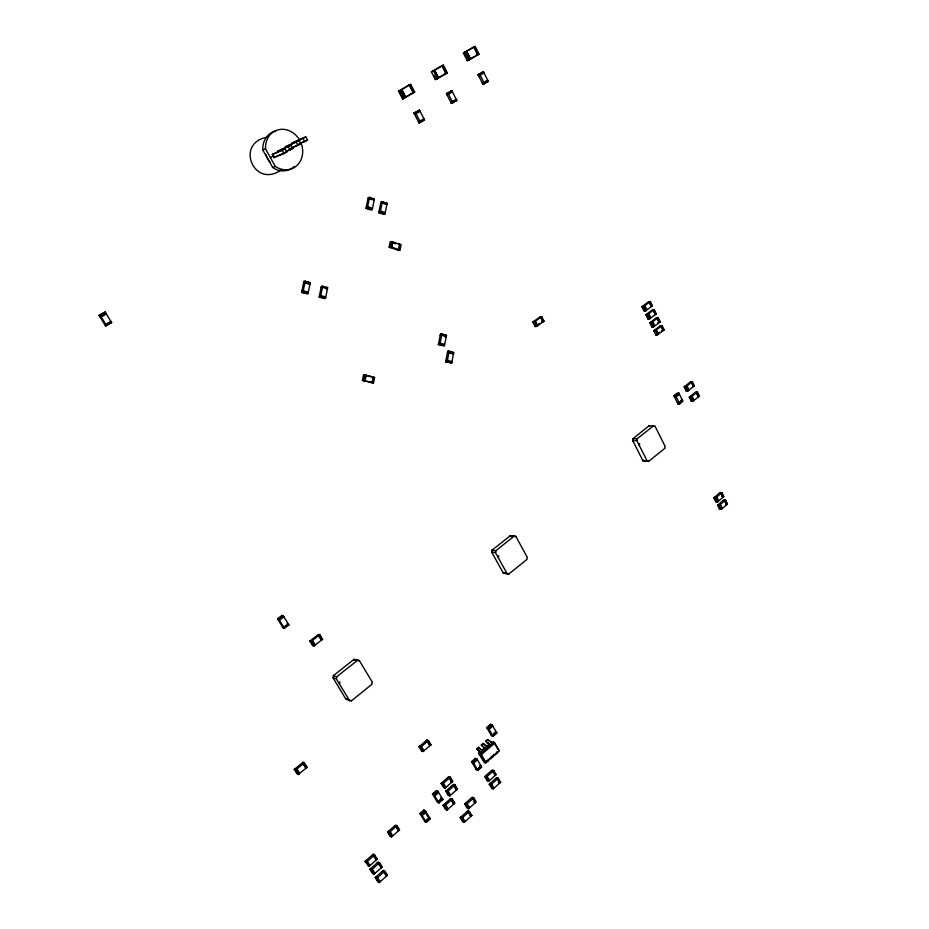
<?xml version="1.0" encoding="UTF-8"?>
<svg xmlns="http://www.w3.org/2000/svg" width="929" height="929" viewBox="0 0 929 929"><rect width="100%" height="100%" fill="white"/><g stroke="black" fill="none" stroke-linecap="round" stroke-linejoin="round"><path stroke-width="1.39" d="M504.691 572.752A1.812 1.533 -81.5 0 1 504.946 573.077L504.865 573.437A1.289 1.092 -81.5 0 0 503.39 573.17L491.615 552.035A1.301 1.103 -82.5 0 0 491.964 550.247L510.486 535.58A1.289 1.08 -83.8 0 0 511.972 535.928L511.937 536.312A1.8 1.521 -83.8 0 1 511.577 536.521M644.424 461.039L648.57 461.434L664.967 448.231A1.208 0.964 -88.9 0 1 665.222 446.594L654.957 426.063A1.219 0.975 -89.9 0 1 653.656 425.737L648.802 425.958L632.904 438.767A1.219 0.987 -89.2 0 1 632.649 440.416L643.042 460.958A1.219 0.975 -88.2 0 1 644.366 461.26L644.424 461.039A1.707 1.37 -88.2 0 0 643.704 460.343M445.688 361.718L447.72 351.313L449.218 351.174L453.758 352.486L451.726 362.902L445.688 361.718L451.726 362.902M447.186 361.602L449.218 351.174M447.046 361.706L450.46 362.682L451.622 362.589L451.982 361.59L447.441 360.301M453.34 353.798L448.8 352.486L453.34 353.798L453.526 352.823L447.72 351.313M438.407 344.531L440.451 334.092L441.937 333.929L446.501 335.276L444.457 345.704L438.407 344.531L444.457 345.704M439.893 344.38L441.937 333.929M442.97 345.855L443.226 344.554M362.426 380.356L363.506 374.968L364.9 374.863L374.573 377.488L373.504 382.864L362.426 380.356L373.504 382.864M389.123 247.23L390.18 241.935L391.608 241.598L401.107 244.687L400.051 249.971L398.611 250.296L389.123 247.23L390.552 246.893L400.051 249.971M363.82 380.263L364.9 374.863M390.552 246.893L391.608 241.598M364.876 380.6L365.956 375.2M391.585 247.323L392.804 241.981L391.736 247.288L390.308 247.613M372.146 382.551L373.214 377.174M398.704 249.622L399.76 244.339M372.239 209.617L374.387 198.969L369.545 197.32L368.151 197.738L365.991 208.398L370.834 210.024L372.239 209.617L367.385 207.991L365.991 208.398M378.788 212.683L380.925 202.081L382.342 201.674L387.138 203.3L385.001 213.902L383.584 214.297L378.788 212.683L380.205 212.288L385.001 213.902M379.009 212.311L380.309 211.011L385.268 212.578L383.805 213.925L379.009 212.311L379.055 211.359M381.912 203.045L382.121 202.046L386.905 203.683L386.87 204.624L382.074 202.998M380.205 212.288L382.342 201.674M324.175 298.546L325.51 298.302L327.74 287.398L321.388 286.167L319.158 297.059L324.175 298.546L324.453 297.187M367.385 207.991L369.545 197.32M301.635 292.391L303.888 281.429L305.2 281.15L310.286 282.671L308.033 293.645L301.635 292.391L308.033 293.645M302.947 292.136L305.2 281.15M306.709 293.889L306.988 292.53M319.158 297.059L320.493 296.815L322.723 285.9M351.336 700.907L351.301 700.849A1.393 1.219 -69.3 0 0 349.641 700.652L345.762 698.91L332.919 677.636A1.393 1.231 -69.7 0 0 333.314 675.72L354.216 659.16A1.382 1.208 -71.9 0 0 355.9 659.451L359.302 660.473L372.401 682.327A1.382 1.196 -71.3 0 0 372.076 684.174L351.336 700.907L349.095 700.094M460.587 817.508L463.037 821.584L465.104 821.55L462.491 817.392L461.759 818.031L460.587 817.508L461.144 816.788M471.444 815.697L470.724 816.336L468.286 812.26L469.006 811.621L471.444 815.697L470.26 815.163M464.14 822.409L471.851 815.557L469.412 811.481L467.902 810.808L460.18 817.648L462.63 821.724L464.14 822.409L461.69 818.321L460.18 817.648M468.518 808.753L476.205 801.948L473.778 797.872L472.257 797.221L464.57 804.003L467.008 808.091L468.518 808.753L466.068 804.665L464.57 804.003M493.136 788.907L500.673 782.23L498.281 778.165L496.736 777.561L489.2 784.227L491.592 788.28L493.136 788.907L490.733 784.842L489.2 784.227M461.69 818.321L469.412 811.481M377.789 881.726L379.195 882.55L387.428 875.281L384.815 871.135L383.41 870.334L375.165 877.58L377.789 881.726L378.823 880.82M466.068 804.665L473.778 797.872M490.733 784.842L498.281 778.165M487.098 780.662L488.631 781.266L496.202 774.6L493.81 770.524L492.265 769.932L484.694 776.586L487.098 780.662L488.05 779.826M376.199 876.674L375.583 877.452L376.675 878.079L377.604 877.487M383.631 871.948L384.409 871.274L387.01 875.42L386.406 876.186L383.793 872.041M375.165 877.58L376.57 878.393L384.815 871.135M372.541 873.423L373.934 874.235L382.202 866.978L379.578 862.809L378.173 862.031L369.905 869.265L372.541 873.423L373.574 872.517M445.525 809.403L447.012 810.065L454.827 803.202L452.353 799.091L450.855 798.441L443.04 805.28L445.525 809.403L446.501 808.544M370.938 868.36L370.311 869.126L372.947 873.295L373.725 872.61M446.663 808.613L445.932 809.252L444.062 806.175M372.947 873.295L374.039 873.922L374.968 873.33L372.332 869.149M447.824 809.136C440.822 799.904 450.251 808.694 447.093 809.774L444.596 805.652L443.447 805.141L444.016 804.421M453.689 803.991L451.215 799.869L453.689 803.991L454.42 803.341L451.947 799.23L449.88 799.288M484.694 776.586L486.227 777.19L493.81 770.524M477.924 770.466L481.745 767.133L476.902 758.9L475.381 758.319L471.549 761.652L476.403 769.874L477.924 770.466L473.07 762.233L471.549 761.652M368.987 866.409L377.279 859.151L374.654 854.97L373.249 854.204L364.946 861.427L368.987 866.409L366.328 862.217L364.946 861.427M449.694 795.909L457.498 789.093L455.024 784.959L453.526 784.331L445.723 791.136L448.208 795.259L449.694 795.909L447.209 791.775L445.723 791.136M425.54 821.271C435.236 814.118 424.507 819.889 426.016 822.037L429.953 818.588L429.477 817.822M369.905 869.265L371.298 870.067L379.578 862.809M443.04 805.28L444.515 805.942L452.353 799.091M426.33 822.374L430.266 818.925L425.273 810.727L423.821 810.053L419.873 813.49L424.878 821.677L426.33 822.374L421.313 814.164L419.873 813.49M421.313 814.164L425.273 810.727M446.129 790.985L448.184 790.916M453.886 785.737L456.522 789.94L453.886 785.737L454.618 785.11L457.091 789.232M366.328 862.217L374.654 854.97M421.313 814.35L425.261 810.901C427.247 812.097 421.859 816.788 421.313 814.35L420.187 813.816M447.209 791.775L455.024 784.959M421.789 815.116L425.737 811.679M438.151 801.82C447.859 794.69 437.094 800.426 438.616 802.598L442.552 799.161L440.776 797.802L442.878 799.497L438.941 802.935L437.466 802.087M487.249 760.363L486.297 761.188L486.61 762.697M490.814 757.251L492.718 755.591L493.009 757.112M496.26 752.502L497.212 751.677M477.146 769.375L480.978 766.042M367.594 865.607L368.627 864.702M448.208 795.259L449.183 794.411M449.346 794.481L448.614 795.119L449.775 795.619L447.29 791.485M484.427 761.292L485.402 763.046L499.291 750.76L494.785 743.014L493.322 742.027L491.371 742.654M388.566 831.188L387.962 831.931L389.054 832.489C391.074 829.353 395.197 843.033 389.808 831.827M395.87 826.566L396.625 825.916L399.191 830.05L398.436 830.7L395.87 826.566L398.436 830.7M490.094 744.826L479.515 754L478.528 753.256L489.328 743.908L490.512 745.081L488.991 743.188L486.97 742.399M493.322 742.027L492.416 743.444L490.895 741.539L488.898 740.761M387.544 832.07L388.949 832.79L397.043 825.765L399.598 829.899L391.527 836.924L390.122 836.205L387.544 832.07L395.626 825.068L397.043 825.765M434.749 792.6L432.763 794.318L433.913 794.818L437.873 791.392L436.398 790.556L432.449 793.981L433.924 794.632L437.873 791.206L442.878 799.497M481.419 754.615L485.983 762.384L484.357 762.244L479.515 754L481.419 754.615L494.785 743.014M434.389 795.596C443.354 786.085 435.016 798.301 433.913 794.818M473.07 762.233L476.902 758.9M445.037 788.152L452.864 781.347L450.379 777.201L448.893 776.586L441.054 783.368L443.551 787.513L445.037 788.152L442.541 783.995L441.054 783.368M473.5 763.197L477.343 759.864M390.122 836.205L391.283 835.403M387.962 831.931L390.528 836.065L391.62 836.623L392.386 835.961M477.924 750.226L481.466 752.943L476.74 748.983L478.644 747.334L479.701 748.437M482.488 746.312L485.995 749.006L481.268 745.07L483.173 743.421L484.218 744.524M489.386 743.99L487.063 742.945L485.786 741.156L487.679 739.519L488.735 740.622M476.74 748.983L479.155 747.52M481.268 745.07L483.684 743.606M485.786 741.156L488.189 739.705M490.953 734.758L492.776 736L496.55 732.737L495.343 732.331M492.068 725.003L490.547 724.283L486.761 727.546L491.557 735.791L493.09 736.325L496.876 733.051L492.08 724.806L488.271 728.266L487.075 727.86L490.86 724.608M442.541 783.995L450.379 777.201M492.324 735.234C501.648 728.696 491.534 733.353 492.776 736M488.724 729.033C497.375 719.905 489.269 731.704 488.271 728.266M719.534 509.231L721.299 509.359L727.535 504.041L725.584 500.081L723.819 499.965L717.56 505.271L719.534 509.231L720.312 508.569M718.349 504.61L719.917 509.08L720.509 508.581M717.954 505.121L719.325 505.213C720.521 503.379 723.226 508.837 721.287 509.185L719.917 509.08M725.189 500.232L724.597 500.731L726.559 504.691L727.152 504.192L725.189 500.232L723.029 500.626M428.06 740.715L427.317 741.342L429.848 745.569L430.591 744.93L428.06 740.715L426.016 740.854M717.594 501.741C719.534 501.393 716.828 495.935 715.62 497.758L714.25 497.677L716.224 501.648L716.816 501.149M721.508 492.788L720.916 493.287L722.89 497.259L723.47 496.76L721.508 492.788L719.348 493.194M423.032 751.538L430.998 744.779L428.478 740.564L427.015 740.007L419.037 746.742L421.569 750.969L423.032 751.538L420.489 747.311L419.037 746.742M717.594 501.915L723.865 496.609L721.891 492.637L720.138 492.533L713.867 497.828L715.841 501.799L717.594 501.915L715.62 497.758M725.584 500.081L719.325 505.399L717.56 505.271M714.25 497.677L714.645 497.166M420.036 745.906L419.443 746.602L421.487 746.463M420.489 747.311L428.478 740.564M721.891 492.637L715.62 497.944L713.867 497.828M421.569 750.969L422.567 750.121M715.841 501.799L716.619 501.137M298.36 774.461L307.116 767.308L304.34 762.895L303.028 762.279L294.261 769.409L297.059 773.811L298.36 774.461L295.561 770.048L294.261 769.409M296.781 772.568L294.679 769.258L295.689 769.758C297.895 766.564 302.343 780.929 296.514 769.084M303.098 763.719L306.024 768.19L303.098 763.719L303.922 763.057L306.698 767.459L305.687 766.971M295.561 770.048L304.34 762.895M503.379 573.181L508.72 574.11L527.103 559.293A1.289 1.08 -82.7 0 1 527.393 557.551L515.839 536.37A1.289 1.092 -83.8 0 1 514.364 536.091L509.882 535.917A1.8 1.521 -83.8 0 0 510.462 536.474M691.257 401.293L692.999 401.247L699.409 396.149L697.4 392.026L695.647 392.084L689.237 397.171L691.257 401.293L692.059 400.654M690.038 396.532L691.652 401.119L692.256 400.643M693.603 400.608C688.017 391.736 695.693 399.319 693.011 401.084L691.652 401.119M698.411 396.788L696.402 392.665L698.411 396.788L699.014 396.311L697.005 392.189L694.846 392.723M679.691 403.894L682.943 401.328L678.855 393.037L677.125 393.095L673.862 395.661L677.961 403.941L679.691 403.894L675.592 395.603L673.862 395.661M333.499 675.313A1.963 1.719 -69.7 0 1 333.023 677.938L336.286 678.716A1.405 1.231 -69.8 0 0 336.623 676.835L357.642 660.252A1.382 1.219 -72 0 0 359.291 660.484M492.068 549.91A1.823 1.544 -82.5 0 1 491.65 552.372L495.459 552.523A1.301 1.103 -82.6 0 0 495.761 550.758L514.329 536.033M632.904 438.767L637.062 438.802L653.656 425.737M697.4 392.026L690.979 397.124L689.237 397.171M687.936 390.772C689.922 390.435 687.158 384.803 685.904 386.627L684.557 386.685L686.589 390.819M693.371 386.476L693.975 385.999L691.954 381.865L691.35 382.342L693.568 386.476L691.35 382.342M687.936 390.923L694.369 385.837L692.349 381.703L690.607 381.784L684.162 386.847L686.194 390.981L687.936 390.923L685.904 386.627M678.994 402.872L682.234 400.294M677.961 403.941L682.432 400.294L680.887 400.341M684.557 386.685L684.963 386.209M690.595 381.924L689.806 382.411M692.349 381.703L685.892 386.778L684.162 386.847M675.592 395.603L678.855 393.037M675.917 396.648L679.366 394.07L676.103 396.637L674.384 396.695M686.194 390.981L686.995 390.343M339.329 683.814L339.375 683.767A1.405 1.231 -69.7 0 0 339.712 681.886M639.175 445.235L639.21 445.2A1.231 0.987 -89 0 0 639.489 443.563M498.13 557.458L498.188 557.412A1.301 1.103 -82.3 0 0 498.49 555.658M313.921 646.003L322.595 639.291L319.843 634.774L318.508 634.391L309.833 641.08L312.597 645.609L313.921 646.003L311.145 641.474L309.833 641.08M633.137 439.754A1.719 1.382 -89.2 0 1 632.579 440.81L636.795 440.462A1.231 0.987 -89.2 0 0 637.073 438.813M312.33 644.308L310.251 640.917L311.273 641.219C313.584 638.165 317.788 652.622 312.098 640.592M318.612 635.564L321.515 640.127L318.612 635.564L319.425 634.937L322.177 639.454M311.145 641.474L319.843 634.774M284.471 628.341L288.907 624.973L283.24 615.764L281.963 615.416L277.516 618.772L283.182 627.969L284.471 628.341L278.781 619.132L277.516 618.772M283.612 627.145L288.199 623.823L287.061 623.498M283.182 627.969L285.4 626.285M278.781 619.132L283.24 615.764M655.839 334.974L657.546 334.823L664.165 329.83L662.087 325.58L660.368 325.754L653.749 330.736L655.839 334.974L659.636 332.106M661.622 330.608L664.165 329.83M653.749 330.736L655.456 330.573L662.087 325.58M651.914 327.008L653.621 326.834L660.264 321.864L658.173 317.59L656.466 317.776L649.824 322.746L651.914 327.008L652.936 326.369M657.906 322.63L660.264 321.864M653.644 326.706C655.677 326.381 652.843 320.598 651.543 322.433L650.219 322.572L652.309 326.834M657.778 317.776L657.151 318.241L659.242 322.502L659.869 322.038L657.778 317.776L656.443 317.915M658.173 317.59L651.531 322.572L649.824 322.746M647.977 319.007L649.685 318.821L656.35 313.863L654.248 309.578L652.541 309.775L645.876 314.734L647.977 319.007L648.814 318.38M649.708 318.693C651.752 318.368 648.906 312.574 647.594 314.408L646.27 314.548L648.372 318.833M653.853 309.752L653.226 310.216L655.328 314.501L655.944 314.037L653.853 309.752L652.518 309.903M645.748 310.646C648.512 308.8 640.557 300.938 646.375 310.181M651.392 306.465L649.29 302.18L651.392 306.465L652.019 306.001L649.917 301.716L648.593 301.879M645.736 310.785L652.413 305.827L650.312 301.53L648.605 301.739L641.916 306.686L644.029 310.983L645.736 310.785L643.634 306.349M654.248 309.578L647.583 314.536L645.876 314.734M650.312 301.53L643.623 306.477L641.916 306.686M644.865 310.356L646.874 308.869M535.127 326.543L536.73 326.369L544.046 321.132L541.735 316.661L540.132 316.847L532.805 322.061L535.127 326.543L537.647 325.707L535.325 321.225L533.734 321.411M537.148 325.104L539.331 323.536M532.805 322.061L534.407 321.887L541.735 316.661M104.78 324.604L106.289 325.405L105.674 324.418L110.737 321.341L111.341 322.328L105.592 325.928L99.101 315.372L105.174 312.063L111.654 322.63L105.592 325.928M418.422 121.711L419.06 122.57L420.21 122.14L419.722 121.211L423.914 118.726L424.228 119.702L419.06 122.942L413.939 113.083L419.443 110.086L424.553 119.946L419.06 122.942M450.762 102.178L451.401 103.038L452.574 102.585L452.109 101.667L456.209 99.229L456.499 100.204L451.389 103.398L446.396 93.632L451.842 90.67L456.824 100.448L451.389 103.398M482.325 83.134L482.952 83.982L484.148 83.505L483.695 82.6L487.702 80.219L487.98 81.183L482.929 84.342L478.063 74.657L483.44 71.73L488.306 81.427L482.929 84.342M99.101 315.372L105.174 312.063M99.415 315.674L105.267 312.423C107.741 313.932 100.646 318.229 100.193 315.488L99.415 315.674L99.914 316.696M419.06 122.57L424.228 119.702M451.401 103.038L456.499 100.204M100.193 315.488L105.267 312.423M100.796 316.487L105.883 313.421M414.578 114.325L414.253 113.326L419.443 110.086M447.023 94.851L446.721 93.875L451.842 90.67M478.667 75.876L478.377 74.889L483.44 71.73M415.391 112.885L419.432 110.47L420.082 111.329L415.878 113.814L415.391 112.885L414.253 113.326M447.883 93.411L451.831 91.042L452.469 91.89L448.359 94.328L447.883 93.411L446.721 93.875M479.573 74.413L483.428 72.102L484.055 72.938L480.038 75.319L479.573 74.413L478.377 74.889M408.737 85.178L398.518 91.181L402.571 98.95L403.848 98.195M404.939 97.557L412.755 92.935M435.318 79.592L447.255 72.868L443.342 65.158L441.24 66.122L431.37 71.881L435.318 79.592L447.255 72.868M473.128 47.356L463.408 53.058L467.264 60.699L474.533 56.402M476.949 54.974L475.741 55.694L479.004 54.091L475.183 46.45L473.058 47.425M399.052 90.903L403.105 98.671L404.057 98.114M433.878 75.458L435.852 79.313L436.781 78.756M445.165 73.809L444.016 74.448M402.571 98.95L414.706 92.122L410.688 84.342L408.632 85.271M479.004 54.091L469.308 59.828L465.452 52.163L463.943 52.779L467.786 60.431L468.471 59.979M410.688 84.342L400.445 90.357L404.51 98.149M433.355 71.022L443.342 65.158M463.408 53.058L475.183 46.45M284.042 153.575L286.84 151.938L285.052 148.71L272.29 154.446L274.055 157.628L284.042 153.575L282.253 150.347L272.29 154.446M285.273 152.054L292.914 148.443L291.137 145.214L277.434 151.346L291.137 145.214M290.719 148.524L300.845 143.89L299.08 140.674L285.296 146.863L299.08 140.674M297.419 144.785L307.58 140.128L305.827 136.911L291.973 143.136L305.827 136.911M282.253 150.347L285.052 148.71M270.42 157.651L273.881 155.631M274.055 157.628L275.901 156.548M267.436 137.19C234.526 142.683 253.931 189.052 281.011 170.042M431.37 71.881L433.448 70.941L437.315 78.744M467.264 60.699L469.377 59.746L465.534 52.094M398.518 91.181L400.55 90.264L404.614 98.056L403.105 98.671M294.191 166.512A20.589 18.081 65.5 0 1 272.847 167.684L262.884 150.219L265.543 148.454A20.67 18.139 65.6 0 1 278.549 129.712A20.67 18.139 65.6 0 1 299.835 140.465M435.852 79.313L437.396 78.663M414.706 92.122L411.477 93.678M649.464 425.749L648.837 426.028M300.16 143.182L307.58 140.128M293.471 146.921L300.845 143.89M288.048 150.428L292.914 148.443M276.83 156.002L286.84 151.938M482.221 72.59L483.428 72.102M478.063 74.657L479.596 74.03L484.473 83.738M450.658 91.506L451.831 91.042M446.396 93.632L447.894 93.039L452.899 102.817M486.773 81.659L487.98 81.183M488.306 81.427L486.75 82.031L486.146 80.823M272.406 167.301L275.634 166.593A20.67 18.139 65.6 0 0 296.99 165.478A20.67 18.139 65.6 0 0 300.984 142.892M418.294 110.911L419.432 110.47M413.939 113.083L415.391 112.514L420.523 122.384M455.315 101.029L456.824 100.448M423.078 120.503L424.553 119.946M368.232 198.028L374.166 199.34L374.12 200.292L369.277 198.655M382.121 202.046L380.658 203.405M367.663 206.656L372.506 208.282L372.146 209.327L366.212 208.015M385.709 203.718L387.138 203.3M385.802 203.997L386.905 203.683M398.483 244.641L399.923 244.304L398.866 249.587L397.426 249.913M110.644 322.851L111.654 322.63M303.609 282.799L309.996 284.042L304.77 282.555M310.286 282.671L303.888 281.429M301.913 291.021L308.312 292.263L303.075 290.789M321.109 287.525L322.444 287.258M326.265 289L327.461 288.768L322.293 287.293M319.437 295.701L320.772 295.445M325.638 296.966L320.621 295.48M539.215 317.497L540.817 317.312L543.128 321.794L541.526 321.968M542.443 321.318L544.046 321.132M653.226 310.216L655.328 314.501M440.195 335.404L441.681 335.23M445.003 335.439L446.501 335.276M444.921 336.728L446.245 336.577L441.519 335.253M657.151 318.241L659.242 322.502M438.662 343.219L440.149 343.068M444.55 344.427L439.974 343.091M659.544 326.369L661.262 326.207L663.341 330.457L661.808 330.596M654.573 330.109L656.292 329.946L658.382 334.196L656.664 334.359M448.986 351.51L447.824 351.615L447.464 352.614M452.353 352.927L453.526 352.823M445.943 360.417L445.92 361.381L451.622 362.589M364.714 375.293L366.119 375.188L365.039 380.588L363.645 380.681M371.972 377.255L373.377 377.162L372.297 382.539L370.892 382.62M374.573 377.488L363.506 374.968M692.616 386.058L693.975 385.999M697.656 396.346L699.014 396.311M689.632 397.008L690.979 396.962L692.999 401.247M677.45 402.907L679.18 402.861M643.042 460.958L647.223 461.086A1.219 0.975 -88.2 0 1 648.547 461.388L648.57 461.434M720.916 493.287L722.89 497.259M722.1 496.678L723.47 496.76M724.597 500.731L726.559 504.691M725.77 504.099L727.152 504.192M497.503 753.187L497.526 752.211M491.116 758.761L491.139 757.785M488.515 761.037L488.201 759.527M511.984 535.917L515.839 536.37M491.964 550.235L495.761 550.746M282.811 616.601L283.949 616.914L279.35 620.235L278.224 619.922M287.618 624.602L288.907 624.973M318.392 634.635L319.425 634.937M282.474 626.82L283.763 627.191M321.26 638.908L322.595 639.291M440.451 334.092L442.727 334.765M320.493 296.815L325.51 298.302M313.015 645.434L314.048 645.748L311.273 641.219M357.607 660.205L353.601 659.497A1.939 1.695 -71.9 0 0 354.263 660.054M392.561 242.713L396.114 243.874M367.419 208.421L369.847 209.234M380.112 212.009L384.908 213.612M333.302 675.708L336.623 676.823M486.761 727.546L488.294 728.057L493.09 736.325M487.353 728.58L487.075 727.86M495.331 732.528L496.876 733.051M484.392 744.663L486.517 745.569L487.388 747.171M479.863 748.577L483.37 751.282L482.557 750.574M493.88 755.01L494.391 755.207C492.312 752.896 497.085 756.194 495.633 753.86M489.386 758.923L489.397 758.25M476.159 759.411L475.381 758.319M427.317 741.342L429.848 745.569M429.535 744.222L430.998 744.779M429.442 744.501L430.591 744.93M472.153 762.674L473.674 763.255M479.782 765.577L481.141 766.1L477.32 769.433L475.799 768.84M491.325 770.756L492.858 771.349M494.658 774.008L496.202 774.6M495.087 775.367L492.695 771.291M495.796 778.397L497.34 779.001M485.646 775.75L487.179 776.354M499.117 781.626L500.673 782.23M498.35 782.52L499.732 783.066L497.178 778.932M489.409 780.372L487.005 776.284M490.14 783.391L491.685 784.006M493.903 788.001L491.511 783.937M447.917 777.434L449.404 778.049L451.889 782.195L450.565 781.637M453.457 784.622L454.618 785.11M442.041 782.52L443.516 783.147M445.85 787.223L443.354 783.077M471.293 798.069L472.815 798.719M490.953 742.108L491.604 742.747M473.895 802.226L475.242 802.795L472.64 798.65M484.822 745.43L483.173 743.421M450.507 794.98L448.022 790.846M465.534 803.155L467.043 803.817L469.482 807.905L466.869 803.736M453.247 802.83L454.42 803.341M469.006 811.621L466.939 811.656M470.329 814.884L471.851 815.557M425.261 810.901L423.821 810.053M302.9 762.57L303.922 763.057M424.89 821.503L426.016 822.037M305.815 766.669L307.116 767.308M498.629 750.435L499.291 750.76M297.477 773.66L298.488 774.159L295.689 769.758M396.625 825.916L394.616 825.939M372.215 855.098L373.609 855.876M375.885 858.384L377.279 859.151M376.094 859.975L373.458 855.795M377.139 862.925L378.068 862.333L379.171 862.948L381.784 867.117L381.169 867.883L378.544 863.715M365.991 860.521L367.373 861.311M384.409 871.274L383.305 870.647L382.376 871.239M368.79 864.794L370.021 865.491L367.222 861.218M370.311 869.126L374.039 873.922M480.13 749.262L478.644 747.334M484.357 762.244L478.528 753.256M377.441 877.394L380.228 881.644L379.299 882.236L376.675 878.079M371.298 870.067L373.934 874.235M376.57 878.393L379.195 882.55M303.028 762.279L305.118 765.577M376.233 878.486L377.546 880.553M373.249 854.204L375.223 857.339M477.785 750.086L477.251 749.169M389.054 832.489L391.62 836.623M388.949 832.79L391.527 836.924M482.29 746.126L481.779 745.244M486.831 742.259L486.297 741.342M100.1 315.14L106.603 325.719M281.963 615.416L282.671 616.566M336.24 678.762L349.629 700.663M425.946 813.537L428.188 817.218M433.924 794.632L438.941 802.935M432.449 793.981L437.454 802.273M444.515 805.942L447.012 810.065M421.325 746.405L424.03 750.69L423.113 751.259L420.582 747.032M420.709 748.704L421.987 750.818M446.756 792.019L447.999 794.086M461.759 818.031L464.21 822.119M427.015 740.007L428.269 742.12M449.241 777.979L451.726 782.125M467.902 810.808L469.122 812.84M486.227 777.19L488.631 781.266M484.892 762.175L485.402 763.046M484.868 762.442L480.026 754.185L493.833 742.201L497.944 749.262M490.547 724.283L491.313 725.375M495.412 552.558L507.211 573.797A1.301 1.092 -81.5 0 1 508.697 574.052L508.72 574.11M265.636 149.058L275.181 166.21M288.35 146.84L290.127 150.068M296.293 142.3L298.07 145.516M303.063 138.526L304.817 141.742M535.15 321.248L537.461 325.731M534.407 321.887L536.73 326.369M410.142 84.632L414.171 92.401M540.643 317.335L542.954 321.806M636.76 440.497L647.223 461.086M442.808 65.436L446.721 73.147M474.649 46.729L478.481 54.37M716.213 497.259L718.187 501.242M719.905 504.714L721.879 508.674M719.325 505.213L721.299 509.359M647.594 314.408L649.685 318.821M651.543 322.433L653.621 326.834M655.456 330.573L657.546 334.823M642.311 306.512L644.424 310.797M661.065 326.218L663.155 330.469M686.508 386.15L688.54 390.285M648.221 313.944L650.335 318.229M652.17 321.968L654.271 326.23M656.095 329.958L658.185 334.219M262.884 150.219L262.791 149.627A20.589 18.081 65.5 0 1 275.843 130.943M346.273 699.432A1.393 1.208 -69.2 0 1 347.934 699.63M355.923 659.822A1.939 1.695 -71.9 0 1 355.528 660.054M632.951 438.511A1.719 1.382 -89.2 0 1 633.102 438.906M642.554 460.529A1.707 1.37 -88.2 0 1 643.367 460.261M270.409 162.598A18.057 15.863 65.5 0 1 265.845 154.4M473.976 47.158L477.796 54.799L473.976 47.158M466.672 51.455L470.527 59.108L466.672 51.455M442.099 65.889L446.025 73.6L442.099 65.889M434.609 70.29L438.558 78.013L434.609 70.29M409.41 85.096L413.44 92.865L409.41 85.096M401.734 89.602L405.787 97.394L401.734 89.602"/></g></svg>
